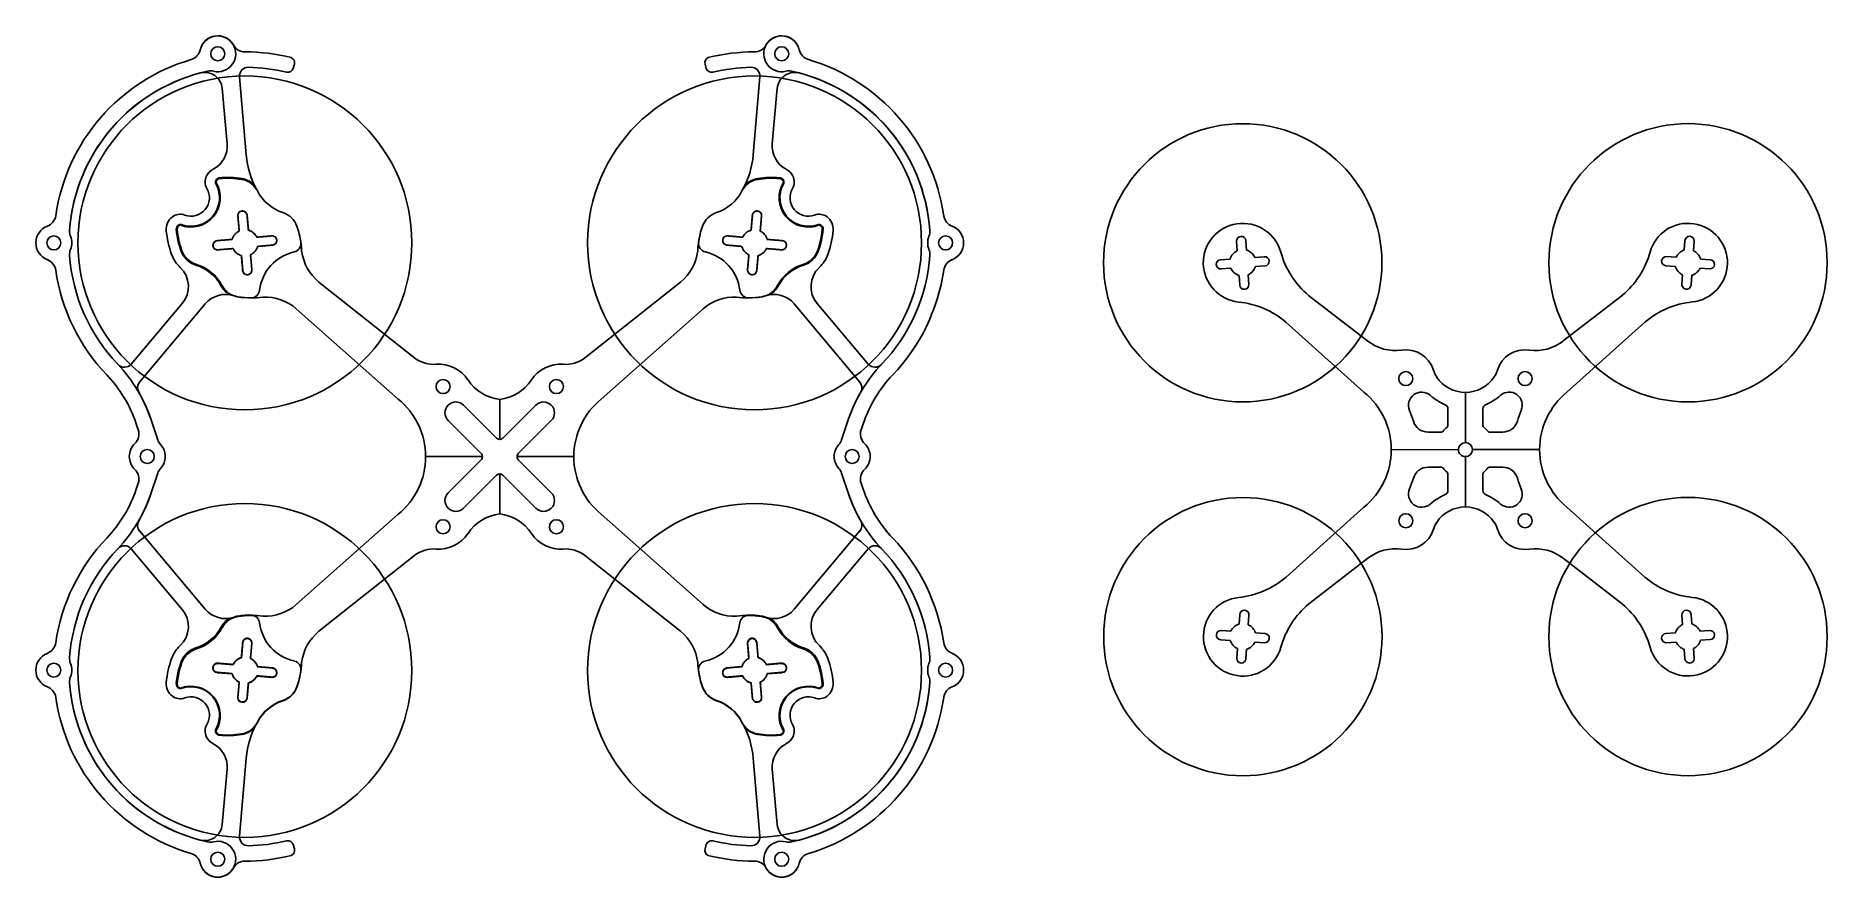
# Model space of a CAD drawing. Header units: millimetres. Extents: x -106 to 303, y -96 to 96.
import ezdxf

# ---------------------------------------------------------------- set-up
doc = ezdxf.new("R2010")
doc.units = ezdxf.units.MM
doc.header["$MEASUREMENT"] = 0
for name, color, linetype in [('3 Inch Arms', 181, 'Continuous'), ('3 Inch Prop', 30, 'Continuous'), ('3 Inch Prop Guards', 30, 'Continuous'), ('3 Inch Upper Prop Guard', 40, 'Continuous')]:
    doc.layers.add(name, color=color, linetype=linetype)

msp = doc.modelspace()

# ---------------------------------------------------------------- linework, layer by layer
at = {"layer": '3 Inch Arms', "extrusion": (0.996195, 0.087156, 1.79961e-15)}
for p, q in [((-59.74, 54.93), (-59.44, 51.5)), ((-58.65, 42.48), (-58.95, 45.9))]:
    msp.add_line(p, q, dxfattribs=at)
at = {"layer": '3 Inch Arms', "extrusion": (-0.996195, -0.087156, -1.79961e-15)}
for p, q in [((-57.65, 55.11), (-57.35, 51.69)), ((-56.56, 42.66), (-56.86, 46.09))]:
    msp.add_line(p, q, dxfattribs=at)
at = {"layer": '3 Inch Arms', "extrusion": (0.996195, -0.087156, -1.79961e-15)}
for p, q in [((57.65, 55.11), (57.35, 51.69)), ((56.56, 42.66), (56.86, 46.09))]:
    msp.add_line(p, q, dxfattribs=at)
at = {"layer": '3 Inch Arms', "extrusion": (-0.996195, 0.087156, 1.79961e-15)}
for p, q in [((59.74, 54.93), (59.44, 51.5)), ((58.65, 42.48), (58.95, 45.9))]:
    msp.add_line(p, q, dxfattribs=at)
at = {"layer": '3 Inch Arms', "extrusion": (0.087156, -0.996195, -1.97897e-17)}
for p, q in [((-61.04, 49.6), (-64.47, 49.3)), ((-52.02, 50.38), (-55.44, 50.08))]:
    msp.add_line(p, q, dxfattribs=at)
at = {"layer": '3 Inch Arms', "extrusion": (-0.087156, -0.996195, -1.97897e-17)}
for p, q in [((52.02, 50.38), (55.44, 50.08)), ((61.04, 49.6), (64.47, 49.3))]:
    msp.add_line(p, q, dxfattribs=at)
at = {"layer": '3 Inch Arms', "extrusion": (0.997572, 0.069646, 2.23085e-16)}
for p, q in [((168.15, 49.16), (168.3, 46.98)), ((168.85, 39.18), (168.69, 41.37))]:
    msp.add_line(p, q, dxfattribs=at)
at = {"layer": '3 Inch Arms', "extrusion": (-0.997572, -0.069646, -2.23085e-16)}
for p, q in [((170.24, 49.31), (170.4, 47.12)), ((170.94, 39.33), (170.79, 41.52))]:
    msp.add_line(p, q, dxfattribs=at)
at = {"layer": '3 Inch Arms', "extrusion": (0.997593, -0.069338, -2.23085e-16)}
for p, q in [((270.45, 49.32), (270.3, 47.14)), ((269.75, 39.35), (269.91, 41.53))]:
    msp.add_line(p, q, dxfattribs=at)
at = {"layer": '3 Inch Arms', "extrusion": (-0.997593, 0.069338, 2.23085e-16)}
for p, q in [((272.54, 49.18), (272.39, 46.99)), ((271.85, 39.2), (272, 41.39))]:
    msp.add_line(p, q, dxfattribs=at)
at = {"layer": '3 Inch Arms', "extrusion": (-0.087156, 0.996195, 1.97897e-17)}
for p, q in [((-64.29, 47.2), (-60.86, 47.5)), ((-51.83, 48.29), (-55.26, 47.99))]:
    msp.add_line(p, q, dxfattribs=at)
at = {"layer": '3 Inch Arms', "extrusion": (0.087156, 0.996195, 1.97897e-17)}
for p, q in [((51.83, 48.29), (55.26, 47.99)), ((64.29, 47.2), (60.86, 47.5))]:
    msp.add_line(p, q, dxfattribs=at)
at = {"layer": '3 Inch Arms', "extrusion": (0.069646, -0.997572, -7.71215e-17)}
for p, q in [((166.67, 45.1), (164.48, 44.95)), ((174.46, 45.64), (172.27, 45.49))]:
    msp.add_line(p, q, dxfattribs=at)
at = {"layer": '3 Inch Arms', "extrusion": (-0.069338, -0.997593, -7.71215e-17)}
for p, q in [((266.23, 45.66), (268.42, 45.5)), ((274.03, 45.11), (276.21, 44.96))]:
    msp.add_line(p, q, dxfattribs=at)
at = {"layer": '3 Inch Arms', "extrusion": (-0.069646, 0.997572, 7.71215e-17)}
for p, q in [((164.63, 42.85), (166.81, 43)), ((174.61, 43.55), (172.42, 43.39))]:
    msp.add_line(p, q, dxfattribs=at)
at = {"layer": '3 Inch Arms', "extrusion": (0.069338, 0.997593, 7.71215e-17)}
for p, q in [((266.09, 43.56), (268.27, 43.41)), ((276.06, 42.87), (273.88, 43.02))]:
    msp.add_line(p, q, dxfattribs=at)
at = {"layer": '3 Inch Arms'}
for p, q in [((-19.34, 22.46), (-41.28, 39.86)), ((19.34, 22.46), (41.28, 39.86)), ((198.06, 26.39), (184.56, 36.8)), ((242.64, 26.4), (256.13, 36.81)), ((-23.17, 13.1), (-46.43, 33.73)), ((23.17, 13.1), (46.43, 33.73)), ((197.18, 14.69), (179.4, 30.69)), ((243.53, 14.7), (261.29, 30.7)), ((0, 3.95), (0, 13.08)), ((0, 3.95), (0, 13.08)), ((220.35, 3.2), (220.34, 14.68)), ((220.35, 3.2), (220.36, 14.68)), ((-11.77, 8.23), (-4.24, 0.71)), ((-8.23, 11.77), (-0.71, 4.24)), ((8.23, 11.77), (0.71, 4.24)), ((11.77, 8.23), (4.24, 0.71)), ((216.35, 7.09), (216.35, 10.91)), ((224.35, 7.09), (224.35, 10.92)), ((214.86, 5.6), (211.84, 5.6)), ((225.84, 5.6), (228.86, 5.6)), ((218.75, 1.6), (203.43, 1.59)), ((218.75, 1.6), (203.43, 1.59)), ((220.35, 0), (220.35, -11.48)), ((221.95, 1.6), (237.28, 1.6)), ((221.95, 1.6), (237.28, 1.6)), ((-3.95, 0), (-16.93, 0)), ((-3.95, 0), (-16.93, 0)), ((-11.77, -8.23), (-4.24, -0.71)), ((0, -3.95), (0, -13.08)), ((0, -3.95), (0, -13.08)), ((3.95, 0), (16.93, 0)), ((3.95, 0), (16.93, 0)), ((11.77, -8.23), (4.24, -0.71)), ((214.86, -2.4), (211.85, -2.4)), ((216.35, -3.89), (216.36, -7.72)), ((220.35, 0), (220.36, -11.48)), ((224.35, -3.89), (224.35, -7.72)), ((225.84, -2.4), (228.86, -2.4)), ((-8.23, -11.77), (-0.71, -4.24)), ((8.23, -11.77), (0.71, -4.24)), ((197.19, -11.51), (179.42, -27.51)), ((243.53, -11.5), (261.29, -27.5)), ((-23.17, -13.1), (-46.43, -33.73)), ((23.17, -13.1), (46.43, -33.73)), ((-19.34, -22.46), (-41.28, -39.86)), ((19.34, -22.46), (41.28, -39.86)), ((198.07, -23.2), (184.59, -33.62)), ((242.64, -23.2), (256.13, -33.61))]:
    msp.add_line(p, q, dxfattribs=at)
at = {"layer": '3 Inch Arms', "extrusion": (0.997615, -0.069031, 2.23085e-16)}
for p, q in [((168.87, -36.02), (168.72, -38.2)), ((168.18, -45.99), (168.33, -43.81))]:
    msp.add_line(p, q, dxfattribs=at)
at = {"layer": '3 Inch Arms', "extrusion": (-0.997615, 0.069031, -2.23085e-16)}
for p, q in [((170.96, -36.16), (170.81, -38.35)), ((170.27, -46.14), (170.42, -43.95))]:
    msp.add_line(p, q, dxfattribs=at)
at = {"layer": '3 Inch Arms', "extrusion": (0.997593, 0.069338, -2.23085e-16)}
for p, q in [((269.75, -36.15), (269.91, -38.33)), ((270.45, -46.12), (270.3, -43.94))]:
    msp.add_line(p, q, dxfattribs=at)
at = {"layer": '3 Inch Arms', "extrusion": (-0.997593, -0.069338, 2.23085e-16)}
for p, q in [((271.85, -36), (272, -38.19)), ((272.54, -45.98), (272.39, -43.79))]:
    msp.add_line(p, q, dxfattribs=at)
at = {"layer": '3 Inch Arms', "extrusion": (-0.069031, -0.997615, 7.71215e-17)}
for p, q in [((164.66, -39.68), (166.84, -39.84)), ((174.63, -40.37), (172.45, -40.22))]:
    msp.add_line(p, q, dxfattribs=at)
at = {"layer": '3 Inch Arms', "extrusion": (0.069338, -0.997593, 7.71215e-17)}
for p, q in [((266.09, -40.36), (268.27, -40.21)), ((276.06, -39.67), (273.88, -39.82))]:
    msp.add_line(p, q, dxfattribs=at)
at = {"layer": '3 Inch Arms', "extrusion": (0.996195, -0.087156, 1.79961e-15)}
for p, q in [((-58.65, -42.48), (-58.95, -45.9)), ((-59.74, -54.93), (-59.44, -51.5))]:
    msp.add_line(p, q, dxfattribs=at)
at = {"layer": '3 Inch Arms', "extrusion": (-0.996195, 0.087156, -1.79961e-15)}
for p, q in [((-56.56, -42.66), (-56.86, -46.09)), ((-57.65, -55.11), (-57.35, -51.69))]:
    msp.add_line(p, q, dxfattribs=at)
at = {"layer": '3 Inch Arms', "extrusion": (0.996195, 0.087156, -1.79961e-15)}
for p, q in [((56.56, -42.66), (56.86, -46.09)), ((57.65, -55.11), (57.35, -51.69))]:
    msp.add_line(p, q, dxfattribs=at)
at = {"layer": '3 Inch Arms', "extrusion": (-0.996195, -0.087156, 1.79961e-15)}
for p, q in [((58.65, -42.48), (58.95, -45.9)), ((59.74, -54.93), (59.44, -51.5))]:
    msp.add_line(p, q, dxfattribs=at)
at = {"layer": '3 Inch Arms', "extrusion": (0.069031, 0.997615, -7.71215e-17)}
for p, q in [((166.69, -41.93), (164.51, -41.78)), ((174.49, -42.47), (172.3, -42.32))]:
    msp.add_line(p, q, dxfattribs=at)
at = {"layer": '3 Inch Arms', "extrusion": (-0.069338, 0.997593, -7.71215e-17)}
for p, q in [((266.23, -42.46), (268.42, -42.3)), ((274.03, -41.91), (276.21, -41.76))]:
    msp.add_line(p, q, dxfattribs=at)
at = {"layer": '3 Inch Arms', "extrusion": (-0.087156, -0.996195, 1.97897e-17)}
for p, q in [((-64.29, -47.2), (-60.86, -47.5)), ((-51.83, -48.29), (-55.26, -47.99))]:
    msp.add_line(p, q, dxfattribs=at)
at = {"layer": '3 Inch Arms', "extrusion": (0.087156, -0.996195, 1.97897e-17)}
for p, q in [((51.83, -48.29), (55.26, -47.99)), ((64.29, -47.2), (60.86, -47.5))]:
    msp.add_line(p, q, dxfattribs=at)
at = {"layer": '3 Inch Arms', "extrusion": (0.087156, 0.996195, -1.97897e-17)}
for p, q in [((-61.04, -49.6), (-64.47, -49.3)), ((-52.02, -50.38), (-55.44, -50.08))]:
    msp.add_line(p, q, dxfattribs=at)
at = {"layer": '3 Inch Arms', "extrusion": (-0.087156, 0.996195, -1.97897e-17)}
for p, q in [((52.02, -50.38), (55.44, -50.08)), ((61.04, -49.6), (64.47, -49.3))]:
    msp.add_line(p, q, dxfattribs=at)
at = {"layer": '3 Inch Arms'}
for centre in [(-12.93, 16), (12.93, 16), (206.74, 17.81), (233.96, 17.81), (-12.93, -16), (12.93, -16), (206.75, -14.62), (233.96, -14.61)]:
    msp.add_circle(centre, 1.6, dxfattribs=at)
for centre, radius, start, end in [((-70.43, 59.09), 6.69, 248.1851, 32.002), ((-63.77, 62.48), 1, 95.0101, 170.9965), ((-62.14, 43.92), 19.63, 80.4697, 95.0101), ((-59.72, 58.35), 5, 27.3004, 80.4697), ((59.72, 58.35), 5, 99.5303, 152.6996), ((62.14, 43.92), 19.63, 84.9899, 99.5303), ((70.43, 59.09), 6.69, 147.998, 291.8149), ((63.77, 62.48), 1, 9.0035, 84.9899), ((-46.39, 65.23), 10, 207.3004, 252.151), ((46.39, 65.23), 10, 287.849, 332.6996), ((-58.7, 55.02), 1.05, 5, 185), ((-50.99, 50.95), 5, 19.1098, 72.151), ((50.99, 50.95), 5, 107.849, 160.8902), ((58.7, 55.02), 1.05, 355, 175), ((169.54, 44.25), 9, 15.6798, 263.9767), ((271.15, 44.26), 9, 276.041, 164.3378), ((-72.59, 51.93), 1, 109.1906, 185.1924), ((-54.04, 53.62), 19.63, 185.1924, 199.7496), ((-64.38, 48.25), 1.05, 95, 275), ((-58.15, 48.79), 3, 115.4873, 164.5127), ((-58.15, 48.79), 3, 25.4873, 74.5127), ((-51.92, 49.34), 1.05, 275, 95), ((-64.81, 46.16), 19.63, 2.3046, 19.1098), ((64.81, 46.16), 19.63, 160.8902, 177.6954), ((51.92, 49.34), 1.05, 85, 265), ((58.15, 48.79), 3, 105.4873, 154.5127), ((58.15, 48.79), 3, 15.4873, 64.5127), ((64.38, 48.25), 1.05, 265, 85), ((54.04, 53.62), 19.63, 340.2504, 354.8076), ((72.59, 51.93), 1, 354.8076, 70.8094), ((169.2, 49.23), 1.05, 3.9937, 183.9937), ((271.5, 49.25), 1.05, 356.024, 176.024), ((-67.8, 48.68), 5, 199.7496, 252.9858), ((-58.15, 48.79), 3, 205.4873, 254.5127), ((-58.15, 48.79), 3, 295.4873, 344.5127), ((-34.11, 48.45), 11.19, 187.7012, 230.1327), ((34.11, 48.45), 11.19, 309.8673, 352.2988), ((58.15, 48.79), 3, 195.4873, 244.5127), ((58.15, 48.79), 3, 285.4873, 334.5127), ((67.8, 48.68), 5, 287.0142, 340.2504), ((169.54, 44.25), 3, 114.481, 163.5063), ((169.54, 44.25), 3, 24.481, 73.5063), ((174.53, 44.59), 1.05, 273.9937, 93.9937), ((197.47, 52.08), 20, 195.6798, 229.8283), ((243.23, 52.09), 20, 310.1894, 344.3378), ((266.16, 44.61), 1.05, 86.024, 266.024), ((271.15, 44.26), 3, 106.5113, 155.5367), ((271.15, 44.26), 3, 16.5113, 65.5367), ((-72.19, 34.33), 10, 28.1348, 72.9858), ((-57.61, 42.57), 1.05, 185, 5), ((57.61, 42.57), 1.05, 175, 355), ((72.19, 34.33), 10, 107.0142, 151.8652), ((164.56, 43.9), 1.05, 93.9937, 273.9937), ((169.54, 44.25), 3, 204.481, 253.5063), ((169.54, 44.25), 3, 294.481, 343.5063), ((271.15, 44.26), 3, 196.5113, 245.5367), ((271.15, 44.26), 3, 286.5113, 335.5367), ((276.14, 43.91), 1.05, 266.024, 86.024), ((-58.96, 41.41), 5, 208.1348, 261.1095), ((58.96, 41.41), 5, 278.8905, 331.8652), ((169.89, 39.26), 1.05, 183.9937, 3.9937), ((270.8, 39.27), 1.05, 176.024, 356.024), ((-56.7, 55.86), 19.63, 261.1095, 277.9147), ((-53.49, 25.83), 10.6, 48.225, 92.756), ((53.49, 25.83), 10.6, 87.244, 131.775), ((56.7, 55.86), 19.63, 262.0853, 278.8905), ((166.5, 15.41), 20, 49.8283, 83.9767), ((274.2, 15.42), 20, 96.041, 130.1894), ((204.27, 34.23), 10, 231.5965, 278.5599), ((236.43, 34.23), 10, 261.4578, 308.4211), ((-15.01, 28.55), 7.48, 234.5679, 274.0336), ((-13.92, 13.11), 8, 33.3512, 94.0336), ((13.92, 13.11), 8, 85.9664, 146.6488), ((15.01, 28.55), 7.48, 265.9664, 305.4321), ((206.74, 17.81), 6.6, 17.0726, 98.5599), ((233.96, 17.81), 6.6, 81.4578, 162.945), ((1.11, 23), 9.98, 213.3512, 263.6443), ((-1.11, 23), 9.98, 276.3557, 326.6488), ((218.79, 21.51), 6, 197.0726, 213.6672), ((220.34, 22.55), 7.87, 213.6672, 270.0618), ((220.36, 22.55), 7.87, 269.9559, 326.3505), ((221.91, 21.51), 6, 326.3505, 342.945), ((-33.71, 0.04), 16.79, 359.8705, 51.1015), ((-10, 10), 2.5, 45, 225), ((10, 10), 2.5, 315, 135), ((33.71, 0.04), 16.79, 128.8985, 180.1295), ((186.64, 1.63), 16.79, 359.8881, 51.1191), ((210.36, 11.73), 3, 49.2428, 203.0751), ((221.45, 24.6), 13.98, 229.2428, 245.9721), ((219.25, 24.6), 13.98, 294.0455, 310.7748), ((230.34, 11.74), 3, 336.9426, 130.7748), ((254.07, 1.64), 16.79, 128.8985, 180.1295), ((186.64, 1.63), 22.79, 16.5095, 23.0751), ((215.35, 10.91), 1, 0.0177, 65.9721), ((225.35, 10.92), 1, 114.0455, 180), ((254.07, 1.64), 22.79, 156.9426, 163.5082), ((0, 4.95), 1, 225, 270), ((0, 4.95), 1, 270, 315), ((211.84, 9.1), 3.5, 196.5095, 270.0177), ((214.86, 6.1), 0.5, 270.0177, 320.6864), ((220.35, 1.6), 6.6, 129.3489, 140.6864), ((215.85, 7.09), 0.5, 309.3489, 0.0177), ((224.85, 7.09), 0.5, 180, 230.6688), ((220.35, 1.6), 6.6, 39.3312, 50.6688), ((225.84, 6.1), 0.5, 219.3312, 270), ((228.86, 9.1), 3.5, 270, 343.5082), ((-4.95, 0), 1, 0, 45), ((4.95, 0), 1, 135, 180), ((186.64, 1.55), 16.79, 308.9162, 0.1472), ((220.35, 1.6), 1.6, 90.0177, 180.0177), ((220.35, 1.6), 1.6, 180.0177, 270.0177), ((220.35, 1.6), 1.6, 360, 90), ((220.35, 1.6), 1.6, 270, 0), ((254.07, 1.56), 16.79, 179.8705, 231.1015), ((-33.71, -0.04), 16.79, 308.8985, 0.1295), ((-4.95, 0), 1, 315, 360), ((0, -4.95), 1, 90, 135), ((0, -4.95), 1, 45, 90), ((4.95, 0), 1, 180, 225), ((33.71, -0.04), 16.79, 179.8705, 231.1015), ((211.85, -5.9), 3.5, 90.0177, 163.5258), ((214.86, -2.9), 0.5, 39.3489, 90.0177), ((220.35, 1.6), 6.6, 219.3489, 230.6864), ((215.85, -3.89), 0.5, 0.0177, 50.6864), ((224.85, -3.89), 0.5, 129.3312, 180), ((220.35, 1.6), 6.6, 309.3312, 320.6688), ((225.84, -2.9), 0.5, 90, 140.6688), ((228.86, -5.9), 3.5, 16.4918, 90), ((210.37, -8.54), 3, 156.9602, 310.7925), ((186.64, 1.55), 22.79, 336.9602, 343.5258), ((215.36, -7.72), 1, 294.0632, 0.0177), ((225.35, -7.72), 1, 180, 245.9545), ((230.34, -8.54), 3, 229.2252, 23.0574), ((254.07, 1.56), 22.79, 196.4918, 203.0574), ((-10, -10), 2.5, 135, 315), ((10, -10), 2.5, 225, 45), ((221.47, -21.4), 13.98, 114.0632, 130.7925), ((220.35, -19.35), 7.87, 89.9736, 146.3681), ((220.36, -19.35), 7.87, 33.6495, 90.0441), ((219.25, -21.4), 13.98, 49.2252, 65.9545), ((1.11, -23), 9.98, 96.3557, 146.6488), ((-1.11, -23), 9.98, 33.3512, 83.6443), ((218.8, -18.31), 6, 146.3681, 162.9627), ((221.91, -18.31), 6, 17.055, 33.6495), ((-13.92, -13.11), 8, 265.9664, 326.6488), ((13.92, -13.11), 8, 213.3512, 274.0336), ((206.75, -14.62), 6.6, 261.4754, 342.9627), ((233.96, -14.61), 6.6, 197.055, 278.5422), ((-15.01, -28.55), 7.48, 85.9664, 125.4321), ((15.01, -28.55), 7.48, 54.5679, 94.0336), ((204.29, -31.03), 10, 81.4754, 128.4388), ((236.43, -31.03), 10, 51.5789, 98.5422), ((166.51, -12.24), 20, 276.0586, 310.2071), ((274.2, -12.22), 20, 229.8106, 263.959), ((169.57, -41.08), 9, 96.0586, 344.3555), ((271.15, -41.06), 9, 195.6622, 83.959), ((-58.96, -41.41), 5, 98.8905, 151.8652), ((-56.7, -55.86), 19.63, 82.0853, 98.8905), ((-53.49, -25.83), 10.6, 267.244, 311.775), ((53.49, -25.83), 10.6, 228.225, 272.756), ((56.7, -55.86), 19.63, 81.1095, 97.9147), ((58.96, -41.41), 5, 28.1348, 81.1095), ((169.92, -36.09), 1.05, 356.0417, 176.0417), ((197.5, -48.9), 20, 130.2071, 164.3555), ((243.23, -48.89), 20, 15.6622, 49.8106), ((270.8, -36.07), 1.05, 3.976, 183.976), ((-72.19, -34.33), 10, 287.0142, 331.8652), ((-34.11, -48.45), 11.19, 129.8673, 172.2988), ((34.11, -48.45), 11.19, 7.7012, 50.1327), ((72.19, -34.33), 10, 208.1348, 252.9858), ((164.58, -40.73), 1.05, 86.0417, 266.0417), ((169.57, -41.08), 3, 106.529, 155.5544), ((169.57, -41.08), 3, 16.529, 65.5544), ((174.56, -41.42), 1.05, 266.0417, 86.0417), ((266.16, -41.41), 1.05, 93.976, 273.976), ((271.15, -41.06), 3, 114.4633, 163.4887), ((271.15, -41.06), 3, 24.4633, 73.4887), ((276.14, -40.71), 1.05, 273.976, 93.976), ((-67.8, -48.68), 5, 107.0142, 160.2504), ((-57.61, -42.57), 1.05, 355, 175), ((57.61, -42.57), 1.05, 5, 185), ((67.8, -48.68), 5, 19.7496, 72.9858), ((169.57, -41.08), 3, 196.529, 245.5544), ((169.57, -41.08), 3, 286.529, 335.5544), ((271.15, -41.06), 3, 204.4633, 253.4887), ((271.15, -41.06), 3, 294.4633, 343.4887), ((-54.04, -53.62), 19.63, 160.2504, 174.8076), ((-64.38, -48.25), 1.05, 85, 265), ((-58.15, -48.79), 3, 105.4873, 154.5127), ((-58.15, -48.79), 3, 15.4873, 64.5127), ((-51.92, -49.34), 1.05, 265, 85), ((-64.81, -46.16), 19.63, 340.8902, 357.6954), ((64.81, -46.16), 19.63, 182.3046, 199.1098), ((51.92, -49.34), 1.05, 95, 275), ((58.15, -48.79), 3, 115.4873, 164.5127), ((58.15, -48.79), 3, 25.4873, 74.5127), ((64.38, -48.25), 1.05, 275, 95), ((54.04, -53.62), 19.63, 5.1924, 19.7496), ((169.23, -46.07), 1.05, 176.0417, 356.0417), ((271.5, -46.05), 1.05, 183.976, 3.976), ((-72.59, -51.93), 1, 174.8076, 250.8094), ((-70.43, -59.09), 6.69, 327.998, 111.8149), ((-58.15, -48.79), 3, 195.4873, 244.5127), ((-58.15, -48.79), 3, 285.4873, 334.5127), ((-50.99, -50.95), 5, 287.849, 340.8902), ((50.99, -50.95), 5, 199.1098, 252.151), ((58.15, -48.79), 3, 205.4873, 254.5127), ((58.15, -48.79), 3, 295.4873, 344.5127), ((70.43, -59.09), 6.69, 68.1851, 212.002), ((72.59, -51.93), 1, 289.1906, 5.1924), ((-58.7, -55.02), 1.05, 175, 355), ((-46.39, -65.23), 10, 107.849, 152.6996), ((46.39, -65.23), 10, 27.3004, 72.151), ((58.7, -55.02), 1.05, 185, 5), ((-59.72, -58.35), 5, 279.5303, 332.6996), ((59.72, -58.35), 5, 207.3004, 260.4697), ((-63.77, -62.48), 1, 189.0035, 264.9899), ((-62.14, -43.92), 19.63, 264.9899, 279.5303), ((62.14, -43.92), 19.63, 260.4697, 275.0101), ((63.77, -62.48), 1, 275.0101, 350.9965)]:
    msp.add_arc(centre, radius, start, end, dxfattribs=at)
at = {"layer": '3 Inch Prop'}
for centre, radius in [((-58.15, 48.79), 38.1), ((58.15, 48.79), 38.1), ((169.54, 44.25), 31.75), ((271.15, 44.26), 31.75), ((-58.15, -48.79), 38.1), ((58.15, -48.79), 38.1), ((169.57, -41.08), 31.75), ((271.15, -41.06), 31.75)]:
    msp.add_circle(centre, radius, dxfattribs=at)
at = {"layer": '3 Inch Prop Guards'}
for p, q in [((-57.85, 68.89), (-59.36, 86.72)), ((-47.11, 88.62), (-46.85, 89.59)), ((47.11, 88.62), (46.85, 89.59)), ((57.85, 68.89), (59.36, 86.72)), ((-62.2, 71.43), (-63.34, 84.07)), ((62.2, 71.43), (63.34, 84.07)), ((-84.11, 21.12), (-72.44, 34.95)), ((-82.18, 17.04), (-67.21, 34.89)), ((82.18, 17.04), (67.21, 34.89)), ((84.11, 21.12), (72.44, 34.95)), ((-78.01, 3.86), (-79.6, 8.6)), ((78.01, 3.86), (79.6, 8.6)), ((-82.92, 7.49), (-82.47, 6.14)), ((82.92, 7.49), (82.47, 6.14)), ((-78.01, -3.78), (-79.6, -8.52)), ((78.01, -3.78), (79.6, -8.52)), ((-82.92, -7.41), (-82.47, -6.06)), ((82.92, -7.41), (82.47, -6.06)), ((-82.18, -16.96), (-67.21, -34.81)), ((82.18, -16.96), (67.21, -34.81)), ((-84.11, -21.04), (-72.44, -34.88)), ((84.11, -21.04), (72.44, -34.88)), ((-57.85, -68.82), (-59.36, -86.64)), ((57.85, -68.82), (59.36, -86.64)), ((-62.2, -71.36), (-63.34, -83.99)), ((62.2, -71.36), (63.34, -83.99)), ((-47.11, -88.55), (-46.85, -89.51)), ((47.11, -88.55), (46.85, -89.51))]:
    msp.add_line(p, q, dxfattribs=at)
for centre in [(-64.34, 91.95), (64.34, 91.95), (-101.75, 48.79), (101.75, 48.79), (-80.42, 0.04), (80.42, 0.04), (-101.75, -48.72), (101.75, -48.72), (-64.34, -91.88), (64.34, -91.88)]:
    msp.add_circle(centre, 1.6, dxfattribs=at)
for centre, radius, start, end in [((-64.34, 91.95), 4.1, 28.9295, 167.366), ((64.34, 91.95), 4.1, 12.634, 151.0705), ((-58.16, 48.8), 43.59, 106.3399, 171.8204), ((-71.27, 93.51), 3, 286.3399, 347.366), ((-58.13, 95.39), 3, 208.9295, 269.9556), ((-58.16, 48.8), 43.59, 75.9633, 89.9556), ((-48.05, 89.92), 1.25, 344.5127, 68.4879), ((48.05, 89.92), 1.25, 111.5121, 195.4873), ((58.16, 48.8), 43.59, 90.0444, 104.0367), ((58.13, 95.39), 3, 270.0444, 331.0705), ((71.27, 93.51), 3, 192.634, 253.6601), ((58.16, 48.8), 43.59, 8.1796, 73.6601), ((-58.15, 48.79), 40.1, 104.7133, 175.9297), ((-67.32, 83.71), 4, 5.1461, 104.7133), ((-57.37, 86.89), 2, 88.8275, 184.8539), ((-58.15, 48.79), 40.1, 76.245, 88.8275), ((-48.32, 88.96), 1.25, 256.245, 344.5127), ((48.32, 88.96), 1.25, 195.4873, 283.755), ((58.15, 48.79), 40.1, 91.1725, 103.755), ((57.37, 86.89), 2, 355.1461, 91.1725), ((67.32, 83.71), 4, 75.2867, 174.8539), ((58.15, 48.79), 40.1, 4.0703, 75.2867), ((-68.17, 70.9), 6, 297.6179, 5.1461), ((68.17, 70.9), 6, 174.8539, 242.3821), ((-63.77, 62.48), 3.5, 117.6179, 153.1015), ((-37.92, 70.59), 20, 184.8539, 209.3143), ((37.92, 70.59), 20, 330.6857, 355.1461), ((63.77, 62.48), 3.5, 26.8985, 62.3821), ((-70.43, 59.09), 6.49, 251.615, 28.572), ((-64.22, 62.7), 3, 153.1015, 210.1847), ((-63.85, 62.67), 1, 95.2109, 208.572), ((-62.14, 43.92), 19.83, 80.4697, 95.2109), ((-59.72, 58.35), 5.2, 43.5285, 80.4697), ((59.72, 58.35), 5.2, 99.5303, 136.4715), ((62.14, 43.92), 19.83, 84.7891, 99.5303), ((63.85, 62.67), 1, 331.428, 84.7891), ((70.43, 59.09), 6.49, 151.428, 288.385), ((64.22, 62.7), 3, 329.8153, 26.8985), ((-70.43, 59.09), 4.19, 250.0025, 30.1847), ((-59.72, 58.35), 5, 27.3004, 29.3143), ((-46.39, 65.23), 10, 207.3004, 252.151), ((46.39, 65.23), 10, 287.849, 332.6996), ((59.72, 58.35), 5, 150.6857, 152.6996), ((70.43, 59.09), 4.19, 149.8153, 289.9975), ((-104.28, 55.43), 3, 290.8333, 351.8133), ((-72.59, 51.93), 3.5, 127.0857, 185.1924), ((-72.89, 52.33), 3, 70.0025, 127.0857), ((-50.99, 50.95), 5, 19.1098, 72.151), ((50.99, 50.95), 5, 107.849, 160.8902), ((72.89, 52.33), 3, 52.9143, 109.9975), ((72.59, 51.93), 3.5, 354.8076, 52.9143), ((104.28, 55.43), 3, 188.1867, 249.1667), ((-101.75, 48.79), 4.1, 110.8333, 249.1667), ((-95.16, 51.43), 3, 175.9297, 201.7711), ((-101.75, 48.79), 4.1, 338.2289, 21.7711), ((-54.04, 53.62), 22.13, 185.1924, 199.7496), ((-72.79, 51.98), 1, 71.615, 184.9914), ((-54.04, 53.62), 19.83, 184.9914, 199.7496), ((-64.81, 46.16), 19.63, 8.1718, 19.1098), ((64.81, 46.16), 19.63, 160.8902, 171.8282), ((72.79, 51.98), 1, 355.0086, 108.385), ((54.04, 53.62), 19.83, 340.2504, 355.0086), ((54.04, 53.62), 22.13, 340.2504, 354.8076), ((101.75, 48.79), 4.1, 158.2289, 201.7711), ((95.16, 51.43), 3, 338.2289, 4.0703), ((101.75, 48.79), 4.1, 290.8333, 69.1667), ((-95.16, 46.16), 3, 158.2289, 184.0703), ((-58.15, 48.79), 40.1, 184.0703, 223.6949), ((-67.8, 48.68), 7.5, 199.7496, 226.8956), ((-67.8, 48.68), 5.2, 199.7496, 252.9858), ((-44.69, 36.79), 10.17, 102.6671, 173.1975), ((-47.36, 48.67), 2, 282.6671, 8.1718), ((47.36, 48.67), 2, 171.8282, 257.3329), ((44.69, 36.79), 10.17, 6.8025, 77.3329), ((67.8, 48.68), 5.2, 287.0142, 340.2504), ((67.8, 48.68), 7.5, 313.1044, 340.2504), ((58.15, 48.79), 40.1, 316.3051, 355.9297), ((95.16, 46.16), 3, 355.9297, 21.7711), ((-104.28, 42.16), 3, 8.1867, 69.1667), ((-58.15, 48.79), 43.6, 188.1867, 223.6949), ((-77.03, 38.82), 6, 319.8539, 46.8956), ((-72.19, 34.33), 9.8, 28.1348, 72.9858), ((72.19, 34.33), 9.8, 107.0142, 151.8652), ((77.03, 38.82), 6, 133.1044, 220.1461), ((58.15, 48.79), 43.6, 316.3051, 351.8133), ((104.28, 42.16), 3, 110.8333, 171.8133), ((-62.61, 31.03), 6, 70.6288, 140), ((-58.96, 41.41), 5.2, 208.1348, 238.9706), ((-56.78, 38.23), 2, 269.7548, 353.1975), ((56.78, 38.23), 2, 186.8025, 270.2452), ((62.61, 31.03), 6, 40, 109.3712), ((58.96, 41.41), 5.2, 301.0294, 331.8652), ((-58.96, 41.41), 5, 250.6288, 261.1095), ((-56.7, 55.86), 19.63, 261.1095, 269.7548), ((56.7, 55.86), 19.63, 270.2452, 278.8905), ((58.96, 41.41), 5, 278.8905, 289.3712), ((-111.37, -2.05), 33.5, 43.5524, 43.6949), ((-85.64, 22.41), 2, 223.5524, 319.8539), ((85.64, 22.41), 2, 220.1461, 316.4476), ((111.37, -2.05), 33.5, 136.3051, 136.4476), ((-111.37, -2.05), 30, 18.5345, 43.6949), ((-80.65, 15.75), 2, 140, 210.1008), ((80.65, 15.75), 2, 329.8992, 40), ((111.37, -2.05), 30, 136.3051, 161.4655), ((-111.37, -2.05), 33.5, 18.5345, 30.1008), ((111.37, -2.05), 33.5, 149.8992, 161.4655), ((-85.31, 5.19), 3, 313.5293, 18.5345), ((85.31, 5.19), 3, 161.4655, 226.4707), ((-80.42, 0.04), 4.1, 133.5293, 180), ((-80.42, 0.04), 4.1, 180, 226.4707), ((-75.17, 4.81), 3, 198.5345, 222.2587), ((-80.42, 0.04), 4.1, 360, 42.2587), ((-80.42, 0.04), 4.1, 317.7413, 0), ((80.42, 0.04), 4.1, 137.7413, 180), ((80.42, 0.04), 4.1, 180, 222.2587), ((75.17, 4.81), 3, 317.7413, 341.4655), ((80.42, 0.04), 4.1, 0, 46.4707), ((80.42, 0.04), 4.1, 313.5293, 0), ((-85.31, -5.11), 3, 341.4655, 46.4707), ((-75.17, -4.74), 3, 137.7413, 161.4655), ((75.17, -4.74), 3, 18.5345, 42.2587), ((85.31, -5.11), 3, 133.5293, 198.5345), ((-111.37, 2.13), 30, 316.3051, 341.4655), ((111.37, 2.13), 30, 198.5345, 223.6949), ((-111.37, 2.13), 33.5, 329.8992, 341.4655), ((111.37, 2.13), 33.5, 198.5345, 210.1008), ((-80.65, -15.68), 2, 149.8992, 220), ((80.65, -15.68), 2, 320, 30.1008), ((-58.15, -48.72), 43.6, 136.3051, 171.8133), ((-85.64, -22.33), 2, 40.1461, 136.4476), ((85.64, -22.33), 2, 43.5524, 139.8539), ((58.15, -48.72), 43.6, 8.1867, 43.6949), ((-58.15, -48.72), 40.1, 136.3051, 175.9297), ((-111.37, 2.13), 33.5, 316.3051, 316.4476), ((111.37, 2.13), 33.5, 223.5524, 223.6949), ((58.15, -48.72), 40.1, 4.0703, 43.6949), ((-77.03, -38.75), 6, 313.1044, 40.1461), ((-62.61, -30.95), 6, 220, 289.3712), ((-58.96, -41.33), 5, 98.8905, 109.3712), ((-56.7, -55.78), 19.63, 90.2452, 98.8905), ((-56.78, -38.16), 2, 6.8025, 90.2452), ((56.78, -38.16), 2, 89.7548, 173.1975), ((56.7, -55.78), 19.63, 81.1095, 89.7548), ((58.96, -41.33), 5, 70.6288, 81.1095), ((62.61, -30.95), 6, 250.6288, 320), ((77.03, -38.75), 6, 139.8539, 226.8956), ((-72.19, -34.26), 9.8, 287.0142, 331.8652), ((-58.96, -41.33), 5.2, 121.0294, 151.8652), ((-44.69, -36.71), 10.17, 186.8025, 257.3329), ((44.69, -36.71), 10.17, 282.6671, 353.1975), ((58.96, -41.33), 5.2, 28.1348, 58.9706), ((72.19, -34.26), 9.8, 208.1348, 252.9858), ((-101.75, -48.72), 4.1, 110.8333, 249.1667), ((-104.28, -42.08), 3, 290.8333, 351.8133), ((-67.8, -48.6), 7.5, 133.1044, 160.2504), ((-67.8, -48.6), 5.2, 107.0142, 160.2504), ((67.8, -48.6), 5.2, 19.7496, 72.9858), ((67.8, -48.6), 7.5, 19.7496, 46.8956), ((104.28, -42.08), 3, 188.1867, 249.1667), ((101.75, -48.72), 4.1, 290.8333, 69.1667), ((-95.16, -46.08), 3, 175.9297, 201.7711), ((-101.75, -48.72), 4.1, 338.2289, 21.7711), ((-54.04, -53.54), 22.13, 160.2504, 174.8076), ((-54.04, -53.54), 19.83, 160.2504, 175.0086), ((-47.36, -48.59), 2, 351.8282, 77.3329), ((-64.81, -46.08), 19.63, 340.8902, 351.8282), ((47.36, -48.59), 2, 102.6671, 188.1718), ((64.81, -46.08), 19.63, 188.1718, 199.1098), ((54.04, -53.54), 19.83, 4.9914, 19.7496), ((54.04, -53.54), 22.13, 5.1924, 19.7496), ((101.75, -48.72), 4.1, 158.2289, 201.7711), ((95.16, -46.08), 3, 338.2289, 4.0703), ((-104.28, -55.35), 3, 8.1867, 69.1667), ((-95.16, -51.35), 3, 158.2289, 184.0703), ((-58.15, -48.72), 40.1, 184.0703, 255.2867), ((-72.59, -51.86), 3.5, 174.8076, 232.9143), ((-72.79, -51.91), 1, 175.0086, 288.385), ((-70.43, -59.01), 6.49, 331.428, 108.385), ((-50.99, -50.87), 5, 287.849, 340.8902), ((50.99, -50.87), 5, 199.1098, 252.151), ((70.43, -59.01), 6.49, 71.615, 208.572), ((58.15, -48.72), 40.1, 284.7133, 355.9297), ((72.79, -51.91), 1, 251.615, 4.9914), ((72.59, -51.86), 3.5, 307.0857, 5.1924), ((95.16, -51.35), 3, 355.9297, 21.7711), ((104.28, -55.35), 3, 110.8333, 171.8133), ((-58.16, -48.73), 43.59, 188.1796, 253.6601), ((-72.89, -52.26), 3, 232.9143, 289.9975), ((-70.43, -59.01), 4.19, 329.8153, 109.9975), ((-46.39, -65.15), 10, 107.849, 152.6996), ((46.39, -65.15), 10, 27.3004, 72.151), ((70.43, -59.01), 4.19, 70.0025, 210.1847), ((58.16, -48.73), 43.59, 286.3399, 351.8204), ((72.89, -52.26), 3, 250.0025, 307.0857), ((-64.22, -62.63), 3, 149.8153, 206.8985), ((-37.92, -70.51), 20, 150.6857, 175.1461), ((-59.72, -58.27), 5, 330.6857, 332.6996), ((59.72, -58.27), 5, 207.3004, 209.3143), ((37.92, -70.51), 20, 4.8539, 29.3143), ((64.22, -62.63), 3, 333.1015, 30.1847), ((-63.77, -62.4), 3.5, 206.8985, 242.3821), ((-63.85, -62.6), 1, 151.428, 264.7891), ((-62.14, -43.85), 19.83, 264.7891, 279.5303), ((-59.72, -58.27), 5.2, 279.5303, 316.4715), ((59.72, -58.27), 5.2, 223.5285, 260.4697), ((62.14, -43.85), 19.83, 260.4697, 275.2109), ((63.85, -62.6), 1, 275.2109, 28.572), ((63.77, -62.4), 3.5, 297.6179, 333.1015), ((-68.17, -70.82), 6, 354.8539, 62.3821), ((68.17, -70.82), 6, 117.6179, 185.1461), ((-67.32, -83.63), 4, 255.2867, 354.8539), ((67.32, -83.63), 4, 185.1461, 284.7133), ((-57.37, -86.81), 2, 175.1461, 271.1725), ((-58.15, -48.72), 40.1, 271.1725, 283.755), ((-48.32, -88.88), 1.25, 15.4873, 103.755), ((-48.05, -89.85), 1.25, 291.5121, 15.4873), ((48.05, -89.85), 1.25, 164.5127, 248.4879), ((48.32, -88.88), 1.25, 76.245, 164.5127), ((58.15, -48.72), 40.1, 256.245, 268.8275), ((57.37, -86.81), 2, 268.8275, 4.8539), ((-71.27, -93.43), 3, 12.634, 73.6601), ((-64.34, -91.88), 4.1, 192.634, 331.0705), ((-58.13, -95.31), 3, 90.0444, 151.0705), ((-58.16, -48.73), 43.59, 270.0444, 284.0367), ((58.16, -48.73), 43.59, 255.9633, 269.9556), ((58.13, -95.31), 3, 28.9295, 89.9556), ((64.34, -91.88), 4.1, 208.9295, 347.366), ((71.27, -93.43), 3, 106.3399, 167.366)]:
    msp.add_arc(centre, radius, start, end, dxfattribs=at)
for points, weights, knots in [([(-57.35, 51.69), (-57.5, 53.4), (-57.65, 55.11), (-57.74, 56.16), (-58.79, 56.07), (-59.83, 55.97), (-59.74, 54.93), (-59.59, 53.22), (-59.44, 51.5)], [1, 1, 1, 0.707106781187, 1, 0.707106781187, 1, 1, 1], [6.852901, 6.852901, 6.852901, 7.852901, 7.852901, 9.423697, 9.423697, 10.994494, 10.994494, 11.994494, 11.994494, 11.994494]), ([(57.35, 51.69), (57.5, 53.4), (57.65, 55.11), (57.74, 56.16), (58.79, 56.07), (59.83, 55.97), (59.74, 54.93), (59.59, 53.22), (59.44, 51.5)], [1, 1, 1, 0.707106781187, 1, 0.707106781187, 1, 1, 1], [6.852901, 6.852901, 6.852901, 7.852901, 7.852901, 9.423697, 9.423697, 10.994494, 10.994494, 11.994494, 11.994494, 11.994494]), ([(-61.04, 49.6), (-62.75, 49.45), (-64.47, 49.3), (-65.51, 49.2), (-65.42, 48.16), (-65.33, 47.11), (-64.29, 47.2), (-62.57, 47.35), (-60.86, 47.5)], [1, 1, 1, 0.707106781187, 1, 0.707106781187, 1, 1, 1], [12.850148, 12.850148, 12.850148, 13.850148, 13.850148, 15.420944, 15.420944, 16.99174, 16.99174, 17.99174, 17.99174, 17.99174]), ([(-55.26, 47.99), (-53.55, 48.14), (-51.83, 48.29), (-50.79, 48.38), (-50.88, 49.43), (-50.97, 50.48), (-52.02, 50.38), (-53.73, 50.23), (-55.44, 50.08)], [1, 1, 1, 0.707106781187, 1, 0.707106781187, 1, 1, 1], [0.855654, 0.855654, 0.855654, 1.855654, 1.855654, 3.42645, 3.42645, 4.997247, 4.997247, 5.997247, 5.997247, 5.997247]), ([(55.26, 47.99), (53.55, 48.14), (51.83, 48.29), (50.79, 48.38), (50.88, 49.43), (50.97, 50.48), (52.02, 50.38), (53.73, 50.23), (55.44, 50.08)], [1, 1, 1, 0.707106781187, 1, 0.707106781187, 1, 1, 1], [0.855654, 0.855654, 0.855654, 1.855654, 1.855654, 3.42645, 3.42645, 4.997247, 4.997247, 5.997247, 5.997247, 5.997247]), ([(61.04, 49.6), (62.75, 49.45), (64.47, 49.3), (65.51, 49.2), (65.42, 48.16), (65.33, 47.11), (64.29, 47.2), (62.57, 47.35), (60.86, 47.5)], [1, 1, 1, 0.707106781187, 1, 0.707106781187, 1, 1, 1], [12.850148, 12.850148, 12.850148, 13.850148, 13.850148, 15.420944, 15.420944, 16.99174, 16.99174, 17.99174, 17.99174, 17.99174]), ([(-58.95, 45.9), (-58.8, 44.19), (-58.65, 42.48), (-58.6, 41.87), (-58.05, 41.62), (-57.5, 41.36), (-57, 41.71), (-56.51, 42.06), (-56.56, 42.66), (-56.71, 44.37), (-56.86, 46.09)], [1, 1, 1, 0.866025403784, 1, 0.866025403784, 1, 0.866025403784, 1, 1, 1], [18.847394, 18.847394, 18.847394, 19.847394, 19.847394, 20.894592, 20.894592, 21.94179, 21.94179, 22.988987, 22.988987, 23.988987, 23.988987, 23.988987]), ([(58.95, 45.9), (58.8, 44.19), (58.65, 42.48), (58.6, 41.87), (58.05, 41.62), (57.5, 41.36), (57, 41.71), (56.51, 42.06), (56.56, 42.66), (56.71, 44.37), (56.86, 46.09)], [1, 1, 1, 0.866025403784, 1, 0.866025403784, 1, 0.866025403784, 1, 1, 1], [18.847394, 18.847394, 18.847394, 19.847394, 19.847394, 20.894592, 20.894592, 21.94179, 21.94179, 22.988987, 22.988987, 23.988987, 23.988987, 23.988987]), ([(-58.95, -45.83), (-58.8, -44.11), (-58.65, -42.4), (-58.6, -41.8), (-58.05, -41.54), (-57.5, -41.28), (-57, -41.63), (-56.51, -41.98), (-56.56, -42.58), (-56.71, -44.3), (-56.86, -46.01)], [1, 1, 1, 0.866025403784, 1, 0.866025403784, 1, 0.866025403784, 1, 1, 1], [18.847394, 18.847394, 18.847394, 19.847394, 19.847394, 20.894592, 20.894592, 21.94179, 21.94179, 22.988987, 22.988987, 23.988987, 23.988987, 23.988987]), ([(58.95, -45.83), (58.8, -44.11), (58.65, -42.4), (58.6, -41.8), (58.05, -41.54), (57.5, -41.28), (57, -41.63), (56.51, -41.98), (56.56, -42.58), (56.71, -44.3), (56.86, -46.01)], [1, 1, 1, 0.866025403784, 1, 0.866025403784, 1, 0.866025403784, 1, 1, 1], [18.847394, 18.847394, 18.847394, 19.847394, 19.847394, 20.894592, 20.894592, 21.94179, 21.94179, 22.988987, 22.988987, 23.988987, 23.988987, 23.988987]), ([(-61.04, -49.52), (-62.75, -49.37), (-64.47, -49.22), (-65.51, -49.13), (-65.42, -48.08), (-65.33, -47.04), (-64.29, -47.13), (-62.57, -47.28), (-60.86, -47.43)], [1, 1, 1, 0.707106781187, 1, 0.707106781187, 1, 1, 1], [12.850148, 12.850148, 12.850148, 13.850148, 13.850148, 15.420944, 15.420944, 16.99174, 16.99174, 17.99174, 17.99174, 17.99174]), ([(-55.26, -47.92), (-53.55, -48.07), (-51.83, -48.22), (-50.79, -48.31), (-50.88, -49.35), (-50.97, -50.4), (-52.02, -50.31), (-53.73, -50.16), (-55.44, -50.01)], [1, 1, 1, 0.707106781187, 1, 0.707106781187, 1, 1, 1], [0.855654, 0.855654, 0.855654, 1.855654, 1.855654, 3.42645, 3.42645, 4.997247, 4.997247, 5.997247, 5.997247, 5.997247]), ([(55.26, -47.92), (53.55, -48.07), (51.83, -48.22), (50.79, -48.31), (50.88, -49.35), (50.97, -50.4), (52.02, -50.31), (53.73, -50.16), (55.44, -50.01)], [1, 1, 1, 0.707106781187, 1, 0.707106781187, 1, 1, 1], [0.855654, 0.855654, 0.855654, 1.855654, 1.855654, 3.42645, 3.42645, 4.997247, 4.997247, 5.997247, 5.997247, 5.997247]), ([(61.04, -49.52), (62.75, -49.37), (64.47, -49.22), (65.51, -49.13), (65.42, -48.08), (65.33, -47.04), (64.29, -47.13), (62.57, -47.28), (60.86, -47.43)], [1, 1, 1, 0.707106781187, 1, 0.707106781187, 1, 1, 1], [12.850148, 12.850148, 12.850148, 13.850148, 13.850148, 15.420944, 15.420944, 16.99174, 16.99174, 17.99174, 17.99174, 17.99174]), ([(-57.35, -51.61), (-57.5, -53.32), (-57.65, -55.04), (-57.74, -56.08), (-58.79, -55.99), (-59.83, -55.9), (-59.74, -54.85), (-59.59, -53.14), (-59.44, -51.43)], [1, 1, 1, 0.707106781187, 1, 0.707106781187, 1, 1, 1], [6.852901, 6.852901, 6.852901, 7.852901, 7.852901, 9.423697, 9.423697, 10.994494, 10.994494, 11.994494, 11.994494, 11.994494]), ([(57.35, -51.61), (57.5, -53.32), (57.65, -55.04), (57.74, -56.08), (58.79, -55.99), (59.83, -55.9), (59.74, -54.85), (59.59, -53.14), (59.44, -51.43)], [1, 1, 1, 0.707106781187, 1, 0.707106781187, 1, 1, 1], [6.852901, 6.852901, 6.852901, 7.852901, 7.852901, 9.423697, 9.423697, 10.994494, 10.994494, 11.994494, 11.994494, 11.994494])]:
    msp.add_rational_spline(points, weights, degree=2, knots=knots, dxfattribs=at)
for points in [[(-59.44, 51.5), (-60.68, 50.91), (-61.04, 49.6)], [(-55.44, 50.08), (-56.03, 51.32), (-57.35, 51.69)], [(55.44, 50.08), (56.03, 51.32), (57.35, 51.69)], [(59.44, 51.5), (60.68, 50.91), (61.04, 49.6)], [(-60.86, 47.5), (-60.27, 46.27), (-58.95, 45.9)], [(-56.86, 46.09), (-55.62, 46.67), (-55.26, 47.99)], [(56.86, 46.09), (55.62, 46.67), (55.26, 47.99)], [(60.86, 47.5), (60.27, 46.27), (58.95, 45.9)], [(-60.86, -47.43), (-60.27, -46.19), (-58.95, -45.83)], [(-56.86, -46.01), (-55.62, -46.6), (-55.26, -47.92)], [(56.86, -46.01), (55.62, -46.6), (55.26, -47.92)], [(60.86, -47.43), (60.27, -46.19), (58.95, -45.83)], [(-59.44, -51.43), (-60.68, -50.84), (-61.04, -49.52)], [(-55.44, -50.01), (-56.03, -51.24), (-57.35, -51.61)], [(55.44, -50.01), (56.03, -51.24), (57.35, -51.61)], [(59.44, -51.43), (60.68, -50.84), (61.04, -49.52)]]:
    msp.add_rational_spline(points, [1, 0.90986943839, 1], degree=2, dxfattribs=at)
at = {"layer": '3 Inch Upper Prop Guard'}
for p, q in [((-79.6, 8.6), (-78.01, 3.86)), ((79.6, 8.6), (78.01, 3.86)), ((-82.92, 7.49), (-82.47, 6.14)), ((82.92, 7.49), (82.47, 6.14)), ((-79.6, -8.52), (-78.01, -3.78)), ((79.6, -8.52), (78.01, -3.78)), ((-82.92, -7.41), (-82.47, -6.06)), ((82.92, -7.41), (82.47, -6.06))]:
    msp.add_line(p, q, dxfattribs=at)
for centre in [(-64.34, 91.95), (64.34, 91.95), (-101.75, 48.79), (101.75, 48.79), (-80.42, 0.04), (80.42, 0.04), (-101.75, -48.72), (101.75, -48.72), (-64.34, -91.88), (64.34, -91.88)]:
    msp.add_circle(centre, 1.6, dxfattribs=at)
for centre, radius, start, end in [((-64.34, 91.95), 4.1, 256.3934, 167.366), ((64.34, 91.95), 4.1, 12.634, 283.6066), ((-58.16, 48.8), 43.59, 106.3399, 171.8204), ((-71.27, 93.51), 3, 286.3399, 347.366), ((71.27, 93.51), 3, 192.634, 253.6601), ((58.16, 48.8), 43.59, 8.1796, 73.6601), ((-58.15, 48.79), 40.1, 102.2348, 175.9297), ((-66.01, 85.05), 3, 76.3934, 102.2348), ((66.01, 85.05), 3, 77.7652, 103.6066), ((58.15, 48.79), 40.1, 4.0703, 77.7652), ((-104.28, 55.43), 3, 290.8333, 351.8133), ((104.28, 55.43), 3, 188.1867, 249.1667), ((-101.75, 48.79), 4.1, 110.8333, 249.1667), ((-95.16, 51.43), 3, 175.9297, 201.7711), ((-101.75, 48.79), 4.1, 338.2289, 21.7711), ((101.75, 48.79), 4.1, 158.2289, 201.7711), ((95.16, 51.43), 3, 338.2289, 4.0703), ((101.75, 48.79), 4.1, 290.8333, 69.1667), ((-95.16, 46.16), 3, 158.2289, 184.0703), ((-58.15, 48.79), 40.1, 184.0703, 223.6949), ((58.15, 48.79), 40.1, 316.3051, 355.9297), ((95.16, 46.16), 3, 355.9297, 21.7711), ((-104.28, 42.16), 3, 8.1867, 69.1667), ((-58.15, 48.79), 43.6, 188.1867, 223.6949), ((58.15, 48.79), 43.6, 316.3051, 351.8133), ((104.28, 42.16), 3, 110.8333, 171.8133), ((-111.37, -2.05), 33.5, 18.5345, 43.6949), ((111.37, -2.05), 33.5, 136.3051, 161.4655), ((-111.37, -2.05), 30, 18.5345, 43.6949), ((111.37, -2.05), 30, 136.3051, 161.4655), ((-85.31, 5.19), 3, 313.5293, 18.5345), ((85.31, 5.19), 3, 161.4655, 226.4707), ((-80.42, 0.04), 4.1, 133.5293, 180), ((-80.42, 0.04), 4.1, 180, 226.4707), ((-75.17, 4.81), 3, 198.5345, 222.2587), ((-80.42, 0.04), 4.1, 0, 42.2587), ((-80.42, 0.04), 4.1, 317.7413, 0), ((80.42, 0.04), 4.1, 137.7413, 180), ((80.42, 0.04), 4.1, 180, 222.2587), ((75.17, 4.81), 3, 317.7413, 341.4655), ((80.42, 0.04), 4.1, 0, 46.4707), ((80.42, 0.04), 4.1, 313.5293, 0), ((-85.31, -5.11), 3, 341.4655, 46.4707), ((-75.17, -4.74), 3, 137.7413, 161.4655), ((75.17, -4.74), 3, 18.5346, 42.2587), ((85.31, -5.11), 3, 133.5293, 198.5346), ((-111.37, 2.13), 30, 316.3051, 341.4655), ((111.37, 2.13), 30, 198.5346, 223.6949), ((-111.37, 2.13), 33.5, 316.3051, 341.4655), ((111.37, 2.13), 33.5, 198.5346, 223.6949), ((-58.15, -48.72), 43.6, 136.3051, 171.8133), ((58.15, -48.72), 43.6, 8.1867, 43.6949), ((-58.15, -48.72), 40.1, 136.3051, 175.9297), ((58.15, -48.72), 40.1, 4.0703, 43.6949), ((-101.75, -48.72), 4.1, 110.8333, 249.1667), ((-104.28, -42.08), 3, 290.8333, 351.8133), ((104.28, -42.08), 3, 188.1867, 249.1667), ((101.75, -48.72), 4.1, 290.8333, 69.1667), ((-95.16, -46.08), 3, 175.9297, 201.7711), ((-101.75, -48.72), 4.1, 338.2289, 21.7711), ((101.75, -48.72), 4.1, 158.2289, 201.7711), ((95.16, -46.08), 3, 338.2289, 4.0703), ((-104.28, -55.35), 3, 8.1867, 69.1667), ((-95.16, -51.35), 3, 158.2289, 184.0703), ((-58.15, -48.72), 40.1, 184.0703, 257.7652), ((58.15, -48.72), 40.1, 282.2348, 355.9297), ((95.16, -51.35), 3, 355.9297, 21.7711), ((104.28, -55.35), 3, 110.8333, 171.8133), ((-58.16, -48.73), 43.59, 188.1796, 253.6601), ((58.16, -48.73), 43.59, 286.3399, 351.8204), ((-64.34, -91.88), 4.1, 192.634, 103.6066), ((-66.01, -84.98), 3, 257.7652, 283.6066), ((64.34, -91.88), 4.1, 76.3934, 347.366), ((66.01, -84.98), 3, 256.3934, 282.2348), ((-71.27, -93.43), 3, 12.634, 73.6601), ((71.27, -93.43), 3, 106.3399, 167.366)]:
    msp.add_arc(centre, radius, start, end, dxfattribs=at)

doc.saveas('drawing.dxf')
